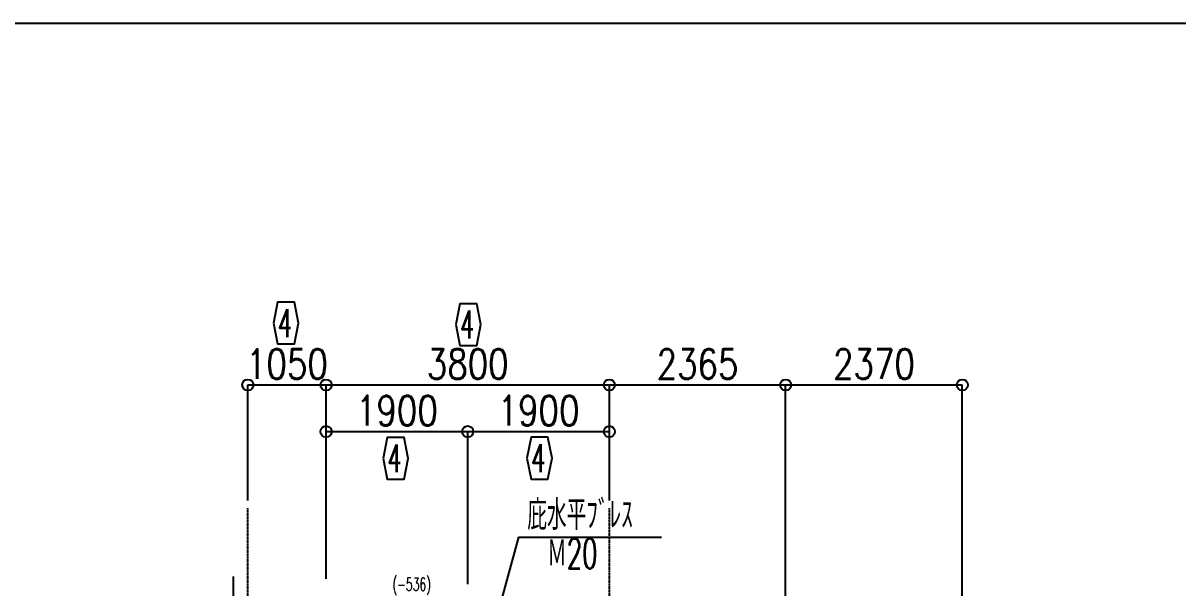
# Model space of a CAD drawing. Header units: millimetres. Extents: x -87051 to 180003, y -2961 to 97158.
# Drawn here: x 7716 to 23207, y 89574 to 97158 of the extents above; entities that cross this region are included whole.
import ezdxf
from ezdxf.enums import TextEntityAlignment as Align

# ---------------------------------------------------------------- set-up
doc = ezdxf.new("R2010")
doc.units = ezdxf.units.MM
doc.header["$LTSCALE"] = 0.2
doc.linetypes.add('CENTER', pattern=[2, 1.25, -0.25, 0.25, -0.25])
doc.layers.get('Defpoints').update_dxf_attribs({"color": 40})
doc.layers.add('梁側', color=7, linetype='Continuous')
doc.styles.get("Standard").update_dxf_attribs({"font": 'simplex.shx', "width": 0.8, "height": 700, "bigfont": 'extfont2.shx'})

msp = doc.modelspace()

# ---------------------------------------------------------------- linework, layer by layer
at = {"color": 8, "linetype": 'Continuous'}
for p, q in [((10730.4, 92299.7), (11780.4, 92299.7)), ((10730.4, 90747.1), (10730.4, 92299.7)), ((11780.4, 89698.2), (11780.4, 92299.7)), ((11780.4, 92299.7), (15580.4, 92299.7)), ((15580.4, 90747.1), (15580.4, 92299.7)), ((15580.4, 90747.1), (15580.4, 92299.7)), ((15580.4, 92299.7), (17945.4, 92299.7)), ((15580.4, 90747.1), (15580.4, 92299.7)), ((17945.4, 87208.7), (17945.4, 92299.7)), ((17945.4, 92299.7), (20315.4, 92299.7)), ((17945.4, 87208.7), (17945.4, 92299.7)), ((20315.4, 87208.7), (20315.4, 92299.7)), ((20315.4, 87208.7), (20315.4, 92299.7)), ((11780.4, 91674.2), (13680.4, 91674.2)), ((13680.4, 89623.2), (13680.4, 91674.2)), ((13680.4, 91674.2), (15580.4, 91674.2)), ((14359.2, 90253.7), (14015.2, 88997.4)), ((14359.2, 90253.7), (16279.2, 90253.7)), ((10532.9, 89729), (10532.9, 88888.2))]:
    msp.add_line(p, q, dxfattribs=at)
at = {"color": 8, "linetype": 'CENTER'}
for p, q in [((10730.4, 70286.1), (10730.4, 90647.1)), ((15580.4, 70286.1), (15580.4, 90647.1))]:
    msp.add_line(p, q, dxfattribs=at)
at = {"color": 8, "linetype": 'Continuous'}
for centre in [(10730.4, 92299.7), (11780.4, 92299.7), (11780.4, 92299.7), (15580.4, 92299.7), (15580.4, 92299.7), (15580.4, 92299.7), (17945.4, 92299.7), (17945.4, 92299.7), (20315.4, 92299.7), (20315.4, 92299.7), (11780.4, 91674.2), (13680.4, 91674.2), (13680.4, 91674.2), (15580.4, 91674.2)]:
    msp.add_circle(centre, 75, dxfattribs=at)
at = {"layer": 'Defpoints'}
msp.add_lwpolyline([(-934, 97158.4), (57845.1, 97158.4), (57845.1, 65289.1), (-934, 65289.1)], close=True, dxfattribs=at)
at = {"layer": '梁側', "color": 8, "linetype": 'Continuous'}
for points in [[(11074.2, 93130.7), (11130.5, 92849.5), (11355.5, 92849.5), (11411.7, 93130.7), (11355.5, 93412), (11130.5, 93412), (11074.2, 93130.7)], [(13519.8, 93109.5), (13576, 92828.3), (13801, 92828.3), (13857.3, 93109.5), (13801, 93390.8), (13576, 93390.8), (13519.8, 93109.5)], [(12544.4, 91314.2), (12600.6, 91033), (12825.6, 91033), (12881.9, 91314.2), (12825.6, 91595.5), (12600.6, 91595.5), (12544.4, 91314.2)], [(14474, 91317.8), (14530.2, 91036.5), (14755.2, 91036.5), (14811.5, 91317.8), (14755.2, 91599), (14530.2, 91599), (14474, 91317.8)]]:
    msp.add_lwpolyline(points, close=True, dxfattribs=at)

# ---------------------------------------------------------------- texts
at = {"color": 8, "width": 0.8}
for s, p in [('1050', (11255.4, 92379.7)), ('3800', (13680.4, 92379.7)), ('2365', (16762.9, 92379.7)), ('2370', (19130.4, 92379.7)), ('1900', (12730.4, 91754.2)), ('1900', (14630.4, 91754.2))]:
    msp.add_text(s, height=400, dxfattribs=at).set_placement(p, align=Align.CENTER)
at = {"color": 8, "width": 0.6}
for s, height, p in [('庇水平ﾌﾞﾚｽ', 400, (14479.2, 90353.7)), ('(-536)', 175, (12671.6, 89535.8))]:
    msp.add_text(s, height=height, dxfattribs=at).set_placement(p)
msp.add_text('Ｍ20', height=400, dxfattribs=at).set_placement((15083.5, 90037), align=Align.MIDDLE_CENTER)
at = {"layer": '梁側', "color": 8, "width": 0.6}
for p in [(11130.5, 93318.2), (13576, 93297), (12600.6, 91501.7), (14530.2, 91505.3)]:
    msp.add_text('4', height=375, dxfattribs=at).set_placement(p, align=Align.TOP_LEFT)

doc.saveas('drawing.dxf')
